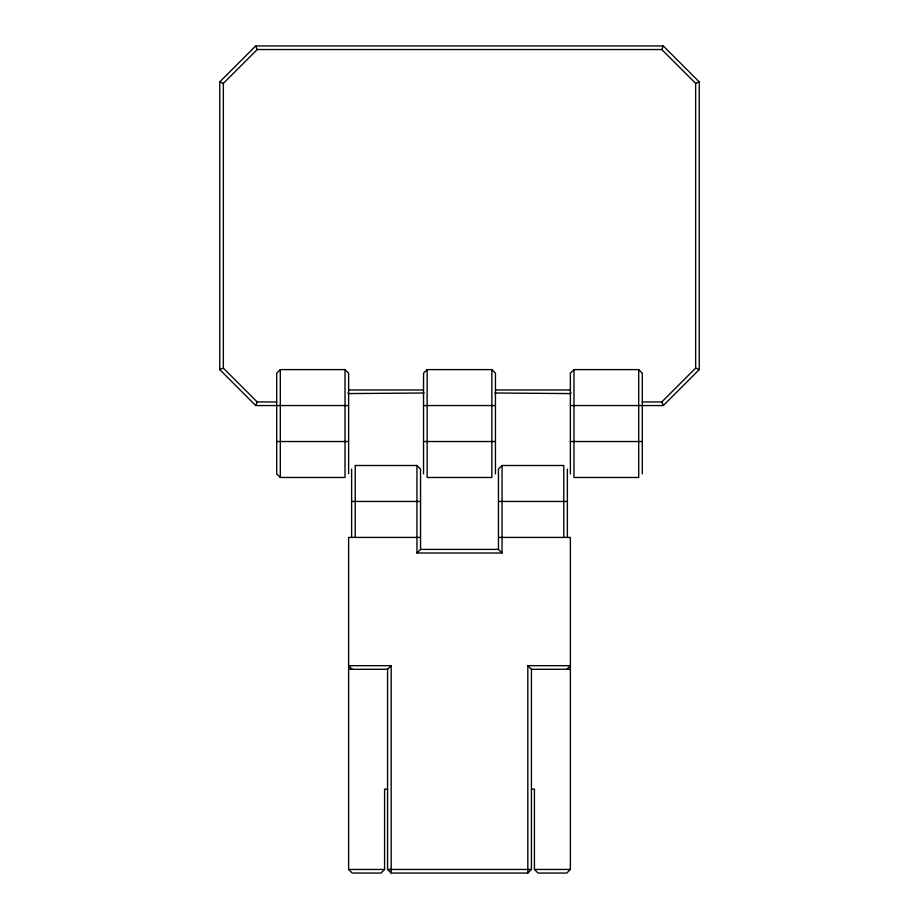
<?xml version="1.0" encoding="UTF-8"?>
<svg xmlns="http://www.w3.org/2000/svg" width="919" height="919" viewBox="0 0 919 919"><rect width="100%" height="100%" fill="white"/><g stroke="black" fill="none" stroke-linecap="round" stroke-linejoin="round"><path stroke-width="1.38" d="M570.377 405.555L663.277 405.555L699.244 369.599L699.244 81.906L663.277 45.95L255.723 45.95L219.756 81.906L219.756 369.599L255.723 405.555L257.217 401.959L223.351 368.105L223.351 83.399L257.217 49.546L661.783 49.546L695.649 83.399L695.649 368.105L661.783 401.959L642.301 401.959M661.783 49.546L663.277 45.95M280.295 369.599L276.699 373.194L276.699 473.871L280.295 477.478L345.027 477.478L345.027 369.599L280.295 369.599L280.295 477.478M495.456 473.871L495.456 373.194L491.86 369.599L427.14 369.599L423.544 373.194L423.544 473.871M424.118 392.999L348.623 393.573L347.922 392.873M642.301 473.871L642.301 373.194L638.705 369.599L573.973 369.599L570.377 373.194L570.377 473.871M571.078 392.873L570.377 393.573L494.881 392.999M563.784 537.42L563.784 465.496L502.05 465.496L498.454 469.092L498.454 549.401L502.05 552.997L416.95 552.997L416.95 465.496L355.216 465.496L355.216 537.42M416.95 552.997L420.546 549.401L420.546 469.104L416.95 465.496M566.782 669.273L570.377 665.678L527.828 665.678L531.423 669.273L531.423 869.454L527.828 873.05L391.172 873.05L387.577 869.454L387.577 669.273L391.172 665.678L348.623 665.678L352.218 669.273M387.577 789.145L384.579 789.145L384.579 869.454L380.983 873.05L352.218 873.05L348.623 869.454L348.623 537.42L420.546 537.42M498.454 537.42L570.377 537.42L570.377 869.454L566.782 873.05L538.017 873.05L534.421 869.454L534.421 789.145L531.423 789.145M695.649 83.399L699.244 81.906M219.756 369.599L223.351 368.105M348.623 389.978L423.544 389.978M495.456 389.978L570.377 389.978M257.217 401.959L276.699 401.959M255.723 405.555L348.623 405.555M423.544 405.555L495.456 405.555M276.699 441.522L348.623 441.522M423.544 441.522L495.456 441.522M570.377 441.522L642.301 441.522M351.621 501.452L420.546 501.452M498.454 501.452L567.379 501.452M420.546 549.401L498.454 549.401M348.623 669.273L387.577 669.273M531.423 669.273L570.377 669.273M348.623 869.454L384.579 869.454M387.577 869.454L531.423 869.454M534.421 869.454L570.377 869.454M219.756 81.906L223.351 83.399M695.649 368.105L699.244 369.599M345.027 369.599L348.623 373.194L348.623 473.871M661.783 401.959L663.277 405.555M255.723 45.95L257.217 49.546M638.705 369.599L638.705 477.478L573.973 477.478L573.973 369.599M567.379 469.104L567.379 537.42M527.828 665.678L527.828 873.05M502.05 465.496L502.05 552.997M491.86 369.599L491.86 477.478L427.14 477.478L427.14 369.599M391.172 665.678L391.172 873.05M351.621 469.104L351.621 537.42"/></g></svg>
